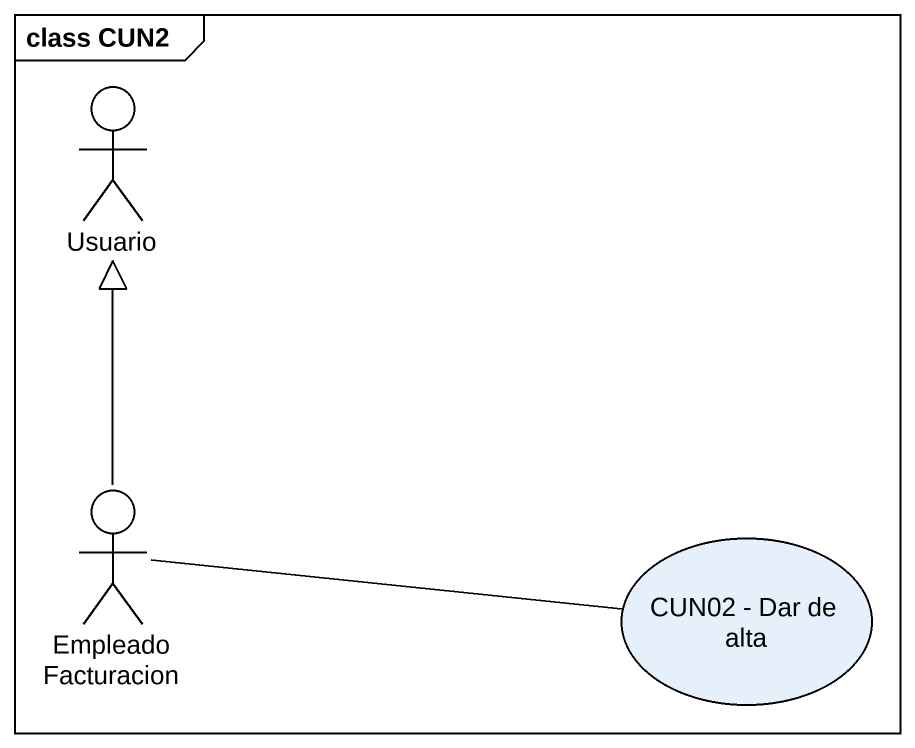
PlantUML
@startuml
mainframe class CUN2
actor Usuario
actor "Empleado Facturacion" as Empleado_Facturacion
usecase "CUN02 - Dar de alta" as CUN02_Dar_de_alta
Empleado_Facturacion -up-|> Usuario
Empleado_Facturacion -right- CUN02_Dar_de_alta
@enduml
